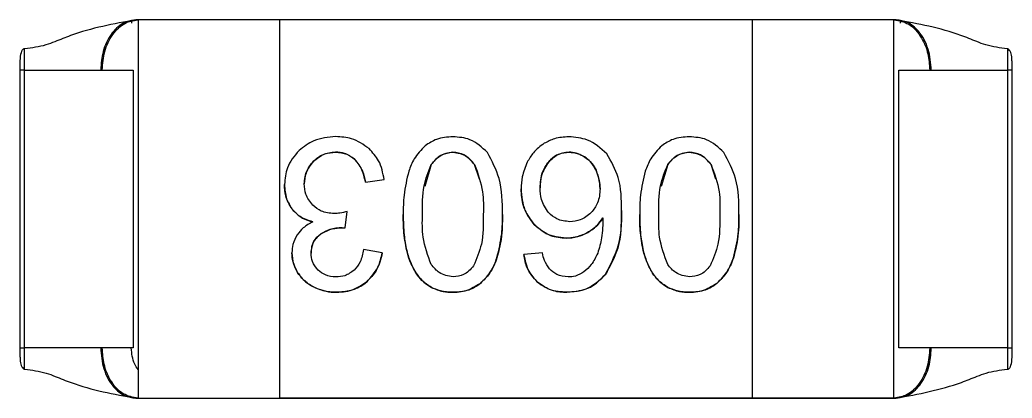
# Model space of a CAD drawing. Header units: millimetres. Extents: x 5 to 292, y 5 to 205.
# Drawn here: x 64.814 to 66.915, y 115.082 to 115.882 of the extents above; entities that cross this region are included whole.
import ezdxf

# ---------------------------------------------------------------- set-up
doc = ezdxf.new("R2010")
doc.units = ezdxf.units.MM

msp = doc.modelspace()

# ---------------------------------------------------------------- linework, layer by layer
at = {"color": 7, "linetype": 'Continuous', "lineweight": 25}
for p, q in [((65.0516, 115.8755), (65.0508, 115.8806)), ((65.3646, 115.8824), (65.0646, 115.8824)), ((65.0646, 115.8824), (65.0646, 115.0824)), ((65.3646, 115.0824), (65.3646, 115.8824)), ((66.3646, 115.8824), (65.3646, 115.8824)), ((66.6646, 115.8824), (66.3646, 115.8824)), ((66.3646, 115.8824), (66.3646, 115.0824)), ((66.6646, 115.0824), (66.6646, 115.8824)), ((66.6784, 115.8806), (66.6775, 115.8756)), ((64.8146, 115.7763), (64.8146, 115.1885)), ((64.8246, 115.1885), (64.8246, 115.7763)), ((64.9857, 115.7763), (64.9888, 115.7763)), ((65.0546, 115.7763), (65.0546, 115.1885)), ((66.6746, 115.1885), (66.6746, 115.7763)), ((66.7403, 115.7763), (66.7435, 115.7763)), ((66.9046, 115.7763), (66.9046, 115.1885)), ((66.9146, 115.1885), (66.9146, 115.7763)), ((65.6851, 115.5762), (65.6715, 115.53)), ((65.7872, 115.5453), (65.7768, 115.5764)), ((66.1857, 115.5762), (66.172, 115.53)), ((66.2877, 115.5453), (66.2773, 115.5764)), ((65.546, 115.5393), (65.5855, 115.5446)), ((65.5031, 115.4424), (65.5075, 115.4771)), ((65.5815, 115.3897), (65.542, 115.3967)), ((65.9204, 115.3895), (65.881, 115.3864)), ((64.9888, 115.1885), (64.9857, 115.1885)), ((66.7435, 115.1885), (66.7403, 115.1885)), ((65.0599, 115.0824), (65.0646, 115.0824)), ((65.0646, 115.0824), (65.0646, 115.0824)), ((65.0646, 115.0824), (65.3646, 115.0824)), ((65.0646, 115.0824), (65.3646, 115.0824)), ((65.3646, 115.0824), (65.3646, 115.0824)), ((65.3646, 115.0824), (66.3646, 115.0824)), ((66.3646, 115.0824), (65.3646, 115.0824)), ((66.3646, 115.0824), (66.6646, 115.0824)), ((66.6646, 115.0824), (66.3646, 115.0824)), ((66.3646, 115.0824), (66.3646, 115.0824)), ((66.6646, 115.0824), (66.6692, 115.0824)), ((66.6646, 115.0824), (66.6646, 115.0824))]:
    msp.add_line(p, q, dxfattribs=at)
for points, knots in [([(65.0599, 115.8824), (65.0131, 115.8739), (64.9545, 115.8631), (64.8935, 115.8379), (64.8618, 115.8257), (64.8399, 115.8231), (64.8248, 115.8213)], [0, 0, 0, 0, 0.583174, 0.729951, 0.812889, 1, 1, 1, 1]), ([(65.0599, 115.8824), (65.0506, 115.881), (65.0362, 115.8789), (65.019, 115.8655), (65.007, 115.8519), (64.9975, 115.8349), (64.9882, 115.8102), (64.9867, 115.7897), (64.9857, 115.7763)], [0, 0, 0, 0, 0.239461, 0.368438, 0.499927, 0.631626, 0.760547, 1, 1, 1, 1]), ([(64.9888, 115.7763), (64.9899, 115.7897), (64.9914, 115.8102), (65.0009, 115.8349), (65.0106, 115.8519), (65.0228, 115.8655), (65.0404, 115.8789), (65.055, 115.881), (65.0646, 115.8824)], [0, 0, 0, 0, 0.239453, 0.368374, 0.500073, 0.631562, 0.760539, 1, 1, 1, 1]), ([(65.0646, 115.8824), (65.0637, 115.8824), (65.0622, 115.8824), (65.0606, 115.8824), (65.0599, 115.8824)], [0, 0, 0, 0, 0.56, 1, 1, 1, 1]), ([(66.6646, 115.8824), (66.6753, 115.8805), (66.6976, 115.8766), (66.723, 115.848), (66.7378, 115.8123), (66.7395, 115.788), (66.7403, 115.7763)], [0, 0, 0, 0, 0.270263, 0.562341, 0.78969, 1, 1, 1, 1]), ([(66.6692, 115.8824), (66.6683, 115.8824), (66.6668, 115.8824), (66.6652, 115.8824), (66.6646, 115.8824)], [0, 0, 0, 0, 0.56, 1, 1, 1, 1]), ([(66.7435, 115.7763), (66.7422, 115.7914), (66.7394, 115.8226), (66.7194, 115.8582), (66.6944, 115.879), (66.6774, 115.8813), (66.6692, 115.8824)], [0, 0, 0, 0, 0.270191, 0.562378, 0.789736, 1, 1, 1, 1]), ([(66.9044, 115.8213), (66.889, 115.8232), (66.8668, 115.8258), (66.8349, 115.8383), (66.7741, 115.8633), (66.7157, 115.8739), (66.6692, 115.8824)], [0, 0, 0, 0, 0.189709, 0.273153, 0.421313, 1, 1, 1, 1]), ([(64.8246, 115.8213), (64.8239, 115.8212), (64.8226, 115.8209), (64.8209, 115.8197), (64.8194, 115.8181), (64.8163, 115.8124), (64.8144, 115.798), (64.8145, 115.7848), (64.8146, 115.7763)], [0, 0, 0, 0, 0.039855, 0.0806205, 0.1256457, 0.1774603, 0.4769581, 1, 1, 1, 1]), ([(64.8246, 115.7763), (64.8246, 115.7841), (64.8246, 115.7996), (64.8246, 115.8141), (64.8246, 115.8213)], [0, 0, 0, 0, 0.49999, 1, 1, 1, 1]), ([(66.9046, 115.8213), (66.9046, 115.8141), (66.9046, 115.7996), (66.9046, 115.7841), (66.9046, 115.7763)], [0, 0, 0, 0, 0.50001, 1, 1, 1, 1]), ([(66.9146, 115.7763), (66.9146, 115.7823), (66.9145, 115.7916), (66.9139, 115.805), (66.9121, 115.814), (66.9085, 115.8191), (66.9063, 115.8207), (66.9052, 115.8211), (66.9046, 115.8213)], [0, 0, 0, 0, 0.367392, 0.580228, 0.833727, 0.922723, 0.961906, 1, 1, 1, 1]), ([(64.8248, 115.7763), (64.8396, 115.7763), (64.8693, 115.7763), (64.912, 115.7763), (64.952, 115.7763), (64.9745, 115.7763), (64.9857, 115.7763)], [0, 0, 0, 0, 0.249877, 0.499926, 0.750009, 1, 1, 1, 1]), ([(64.9888, 115.7763), (64.9986, 115.7763), (65.0182, 115.7763), (65.0384, 115.7763), (65.052, 115.7763), (65.0537, 115.7763), (65.0546, 115.7763)], [0, 0, 0, 0, 0.249991, 0.500075, 0.750123, 1, 1, 1, 1]), ([(66.6746, 115.7763), (66.6754, 115.7763), (66.6772, 115.7763), (66.6907, 115.7763), (66.711, 115.7763), (66.7305, 115.7763), (66.7403, 115.7763)], [0, 0, 0, 0, 0.249877, 0.499926, 0.750009, 1, 1, 1, 1]), ([(66.7435, 115.7763), (66.7547, 115.7763), (66.7771, 115.7763), (66.8171, 115.7763), (66.8598, 115.7763), (66.8895, 115.7763), (66.9044, 115.7763)], [0, 0, 0, 0, 0.249991, 0.500074, 0.750123, 1, 1, 1, 1]), ([(65.4831, 115.6354), (65.467, 115.634), (65.4381, 115.6316), (65.4154, 115.6139), (65.4053, 115.606)], [0, 0, 0, 0, 0.558278, 1, 1, 1, 1]), ([(65.5535, 115.6101), (65.5417, 115.6184), (65.5203, 115.6333), (65.4945, 115.6347), (65.4831, 115.6354)], [0, 0, 0, 0, 0.557387, 1, 1, 1, 1]), ([(65.6724, 115.6161), (65.6639, 115.6074), (65.6486, 115.5917), (65.6409, 115.5713), (65.6376, 115.5623)], [0, 0, 0, 0, 0.558322, 1, 1, 1, 1]), ([(65.731, 115.6351), (65.7191, 115.6344), (65.6978, 115.633), (65.6802, 115.6213), (65.6724, 115.6161)], [0, 0, 0, 0, 0.558877, 1, 1, 1, 1]), ([(65.8041, 115.6017), (65.7926, 115.6126), (65.7718, 115.6323), (65.7435, 115.6342), (65.731, 115.6351)], [0, 0, 0, 0, 0.55614, 1, 1, 1, 1]), ([(65.9243, 115.6213), (65.9161, 115.6152), (65.9013, 115.6043), (65.8924, 115.5884), (65.8884, 115.5814)], [0, 0, 0, 0, 0.558596, 1, 1, 1, 1]), ([(65.9762, 115.6351), (65.966, 115.6345), (65.9477, 115.6333), (65.9315, 115.625), (65.9243, 115.6213)], [0, 0, 0, 0, 0.559085, 1, 1, 1, 1]), ([(66.0568, 115.5988), (66.0439, 115.6105), (66.0208, 115.6316), (65.9899, 115.634), (65.9762, 115.6351)], [0, 0, 0, 0, 0.556855, 1, 1, 1, 1]), ([(66.1729, 115.6161), (66.1644, 115.6074), (66.1491, 115.5917), (66.1415, 115.5713), (66.1381, 115.5623)], [0, 0, 0, 0, 0.558322, 1, 1, 1, 1]), ([(66.2315, 115.6351), (66.2196, 115.6344), (66.1984, 115.633), (66.1807, 115.6213), (66.1729, 115.6161)], [0, 0, 0, 0, 0.558877, 1, 1, 1, 1]), ([(66.3047, 115.6017), (66.2931, 115.6126), (66.2723, 115.6323), (66.244, 115.6342), (66.2315, 115.6351)], [0, 0, 0, 0, 0.5561399, 1, 1, 1, 1]), ([(65.4053, 115.606), (65.3955, 115.5944), (65.3779, 115.5735), (65.3756, 115.5465), (65.3746, 115.5345)], [0, 0, 0, 0, 0.557484, 1, 1, 1, 1]), ([(65.4358, 115.5833), (65.4435, 115.5895), (65.4574, 115.6007), (65.4751, 115.602), (65.4829, 115.6026)], [0, 0, 0, 0, 0.557451, 1, 1, 1, 1]), ([(65.4829, 115.6026), (65.473, 115.6016), (65.4553, 115.5998), (65.4417, 115.5883), (65.4358, 115.5833)], [0, 0, 0, 0, 0.557708, 1, 1, 1, 1]), ([(65.4829, 115.6026), (65.4911, 115.6019), (65.5059, 115.6006), (65.5176, 115.5917), (65.5228, 115.5878)], [0, 0, 0, 0, 0.558206, 1, 1, 1, 1]), ([(65.5228, 115.5878), (65.5161, 115.5926), (65.5041, 115.6012), (65.4894, 115.6022), (65.4829, 115.6026)], [0, 0, 0, 0, 0.557615, 1, 1, 1, 1]), ([(65.5855, 115.5446), (65.5829, 115.5585), (65.5782, 115.5834), (65.5611, 115.6019), (65.5535, 115.6101)], [0, 0, 0, 0, 0.558222, 1, 1, 1, 1]), ([(65.6851, 115.5762), (65.6919, 115.5844), (65.7041, 115.5989), (65.7227, 115.6015), (65.731, 115.6026)], [0, 0, 0, 0, 0.557861, 1, 1, 1, 1]), ([(65.731, 115.6026), (65.7206, 115.6008), (65.702, 115.5975), (65.6903, 115.5828), (65.6851, 115.5762)], [0, 0, 0, 0, 0.554884, 1, 1, 1, 1]), ([(65.731, 115.6026), (65.7413, 115.6008), (65.7599, 115.5976), (65.7716, 115.5829), (65.7768, 115.5764)], [0, 0, 0, 0, 0.55493, 1, 1, 1, 1]), ([(65.7768, 115.5764), (65.77, 115.5844), (65.7578, 115.5989), (65.7392, 115.6015), (65.731, 115.6026)], [0, 0, 0, 0, 0.5578438, 1, 1, 1, 1]), ([(65.836, 115.4708), (65.8357, 115.4967), (65.8353, 115.5431), (65.8137, 115.5838), (65.8041, 115.6017)], [0, 0, 0, 0, 0.560387, 1, 1, 1, 1]), ([(65.9338, 115.5824), (65.9406, 115.5888), (65.9529, 115.6002), (65.9695, 115.6019), (65.9768, 115.6026)], [0, 0, 0, 0, 0.557723, 1, 1, 1, 1]), ([(65.9768, 115.6026), (65.9676, 115.6014), (65.951, 115.5992), (65.939, 115.5876), (65.9338, 115.5824)], [0, 0, 0, 0, 0.556707, 1, 1, 1, 1]), ([(65.9768, 115.6026), (65.9833, 115.602), (65.9949, 115.601), (66.0051, 115.5953), (66.0096, 115.5928)], [0, 0, 0, 0, 0.558638, 1, 1, 1, 1]), ([(66.0096, 115.5928), (66.0038, 115.5959), (65.9935, 115.6014), (65.9819, 115.6023), (65.9768, 115.6026)], [0, 0, 0, 0, 0.559004, 1, 1, 1, 1]), ([(66.088, 115.4789), (66.0878, 115.5029), (66.0873, 115.5456), (66.0661, 115.5825), (66.0568, 115.5988)], [0, 0, 0, 0, 0.560405, 1, 1, 1, 1]), ([(66.1857, 115.5762), (66.1925, 115.5844), (66.2047, 115.5989), (66.2233, 115.6015), (66.2315, 115.6026)], [0, 0, 0, 0, 0.5578609, 1, 1, 1, 1]), ([(66.2315, 115.6026), (66.2211, 115.6008), (66.2025, 115.5975), (66.1909, 115.5828), (66.1857, 115.5762)], [0, 0, 0, 0, 0.5548838, 1, 1, 1, 1]), ([(66.2315, 115.6026), (66.2418, 115.6008), (66.2605, 115.5976), (66.2721, 115.5829), (66.2773, 115.5764)], [0, 0, 0, 0, 0.5549298, 1, 1, 1, 1]), ([(66.2773, 115.5764), (66.2705, 115.5844), (66.2583, 115.5989), (66.2397, 115.6015), (66.2315, 115.6026)], [0, 0, 0, 0, 0.557844, 1, 1, 1, 1]), ([(66.3365, 115.4708), (66.3363, 115.4967), (66.3358, 115.5431), (66.3142, 115.5838), (66.3047, 115.6017)], [0, 0, 0, 0, 0.560387, 1, 1, 1, 1]), ([(65.4165, 115.5354), (65.4175, 115.5454), (65.4192, 115.5634), (65.4307, 115.5772), (65.4358, 115.5833)], [0, 0, 0, 0, 0.557873, 1, 1, 1, 1]), ([(65.4358, 115.5833), (65.4295, 115.5754), (65.4184, 115.5612), (65.4171, 115.5433), (65.4165, 115.5354)], [0, 0, 0, 0, 0.557365, 1, 1, 1, 1]), ([(65.5228, 115.5878), (65.5291, 115.5797), (65.5404, 115.5652), (65.5443, 115.5473), (65.546, 115.5393)], [0, 0, 0, 0, 0.557257, 1, 1, 1, 1]), ([(65.546, 115.5393), (65.5437, 115.5494), (65.5396, 115.5674), (65.5279, 115.5815), (65.5228, 115.5878)], [0, 0, 0, 0, 0.559958, 1, 1, 1, 1]), ([(65.6666, 115.4708), (65.6663, 115.4912), (65.6657, 115.5277), (65.6792, 115.5614), (65.6851, 115.5762)], [0, 0, 0, 0, 0.560913, 1, 1, 1, 1]), ([(65.7768, 115.5764), (65.7839, 115.5573), (65.7966, 115.5232), (65.7957, 115.4869), (65.7953, 115.4708)], [0, 0, 0, 0, 0.557129, 1, 1, 1, 1]), ([(65.8884, 115.5814), (65.8842, 115.5713), (65.8766, 115.5532), (65.8757, 115.5337), (65.8753, 115.525)], [0, 0, 0, 0, 0.559124, 1, 1, 1, 1]), ([(65.9158, 115.5275), (65.9164, 115.5387), (65.9174, 115.5587), (65.9288, 115.5752), (65.9338, 115.5824)], [0, 0, 0, 0, 0.559132, 1, 1, 1, 1]), ([(65.9338, 115.5824), (65.9277, 115.573), (65.9168, 115.5562), (65.9161, 115.5363), (65.9158, 115.5275)], [0, 0, 0, 0, 0.556906, 1, 1, 1, 1]), ([(66.0096, 115.5928), (66.0152, 115.5885), (66.0253, 115.5807), (66.0312, 115.5694), (66.0339, 115.5644)], [0, 0, 0, 0, 0.558451, 1, 1, 1, 1]), ([(66.0339, 115.5644), (66.0304, 115.5707), (66.0243, 115.5819), (66.0141, 115.5895), (66.0096, 115.5928)], [0, 0, 0, 0, 0.559059, 1, 1, 1, 1]), ([(66.1671, 115.4708), (66.1668, 115.4912), (66.1662, 115.5277), (66.1797, 115.5614), (66.1857, 115.5762)], [0, 0, 0, 0, 0.560913, 1, 1, 1, 1]), ([(66.2773, 115.5764), (66.2844, 115.5573), (66.2972, 115.5232), (66.2963, 115.4869), (66.2959, 115.4708)], [0, 0, 0, 0, 0.5571287, 1, 1, 1, 1]), ([(65.6376, 115.5623), (65.6335, 115.5455), (65.6263, 115.5153), (65.626, 115.4844), (65.6259, 115.4708)], [0, 0, 0, 0, 0.559331, 1, 1, 1, 1]), ([(66.0339, 115.5644), (66.0366, 115.5573), (66.0416, 115.5447), (66.0422, 115.5312), (66.0425, 115.5253)], [0, 0, 0, 0, 0.5593073, 1, 1, 1, 1]), ([(66.0425, 115.5253), (66.0421, 115.5328), (66.0412, 115.5464), (66.0361, 115.5589), (66.0339, 115.5644)], [0, 0, 0, 0, 0.559284, 1, 1, 1, 1]), ([(66.1381, 115.5623), (66.1341, 115.5455), (66.1268, 115.5153), (66.1266, 115.4844), (66.1265, 115.4708)], [0, 0, 0, 0, 0.559331, 1, 1, 1, 1]), ([(65.3746, 115.5345), (65.3752, 115.5241), (65.3763, 115.5054), (65.3861, 115.4895), (65.3904, 115.4825)], [0, 0, 0, 0, 0.559038, 1, 1, 1, 1]), ([(65.3904, 115.4825), (65.3851, 115.4915), (65.3757, 115.5077), (65.3749, 115.5263), (65.3746, 115.5345)], [0, 0, 0, 0, 0.557779, 1, 1, 1, 1]), ([(65.4343, 115.4904), (65.4285, 115.4979), (65.4181, 115.5112), (65.417, 115.528), (65.4165, 115.5354)], [0, 0, 0, 0, 0.557128, 1, 1, 1, 1]), ([(65.8753, 115.525), (65.8765, 115.5095), (65.8787, 115.4816), (65.8956, 115.4595), (65.9031, 115.4498)], [0, 0, 0, 0, 0.558464, 1, 1, 1, 1]), ([(65.9031, 115.4498), (65.8939, 115.4624), (65.8775, 115.485), (65.876, 115.5128), (65.8753, 115.525)], [0, 0, 0, 0, 0.557071, 1, 1, 1, 1]), ([(65.9335, 115.4748), (65.9275, 115.4838), (65.9168, 115.4998), (65.9161, 115.519), (65.9158, 115.5275)], [0, 0, 0, 0, 0.556751, 1, 1, 1, 1]), ([(66.0425, 115.5253), (66.0418, 115.5148), (66.0404, 115.4961), (66.0289, 115.4813), (66.0239, 115.4748)], [0, 0, 0, 0, 0.558512, 1, 1, 1, 1]), ([(65.4796, 115.4728), (65.4701, 115.4736), (65.4532, 115.4751), (65.4401, 115.4857), (65.4343, 115.4904)], [0, 0, 0, 0, 0.55812, 1, 1, 1, 1]), ([(65.3904, 115.4825), (65.3974, 115.4753), (65.4099, 115.4623), (65.4271, 115.4574), (65.4348, 115.4552)], [0, 0, 0, 0, 0.557694, 1, 1, 1, 1]), ([(65.4348, 115.4552), (65.4251, 115.4582), (65.4079, 115.4635), (65.3958, 115.4767), (65.3904, 115.4825)], [0, 0, 0, 0, 0.558645, 1, 1, 1, 1]), ([(65.5075, 115.4771), (65.5024, 115.4759), (65.4932, 115.4736), (65.4837, 115.473), (65.4796, 115.4728)], [0, 0, 0, 0, 0.559977, 1, 1, 1, 1]), ([(65.6259, 115.4708), (65.6261, 115.4564), (65.6263, 115.4308), (65.6311, 115.4057), (65.6332, 115.3946)], [0, 0, 0, 0, 0.560005, 1, 1, 1, 1]), ([(65.6332, 115.3946), (65.6306, 115.4087), (65.6261, 115.4339), (65.626, 115.4595), (65.6259, 115.4708)], [0, 0, 0, 0, 0.559581, 1, 1, 1, 1]), ([(65.6851, 115.3651), (65.678, 115.3841), (65.6653, 115.4183), (65.6662, 115.4547), (65.6666, 115.4708)], [0, 0, 0, 0, 0.557111, 1, 1, 1, 1]), ([(65.7953, 115.4708), (65.7955, 115.4496), (65.7959, 115.4119), (65.7813, 115.3772), (65.7749, 115.362)], [0, 0, 0, 0, 0.560745, 1, 1, 1, 1]), ([(65.8242, 115.3788), (65.8283, 115.3957), (65.8357, 115.426), (65.8359, 115.4571), (65.836, 115.4708)], [0, 0, 0, 0, 0.559316, 1, 1, 1, 1]), ([(65.836, 115.4708), (65.8357, 115.4533), (65.8353, 115.4222), (65.8276, 115.3921), (65.8242, 115.3788)], [0, 0, 0, 0, 0.559971, 1, 1, 1, 1]), ([(65.9784, 115.4556), (65.9689, 115.4566), (65.9518, 115.4584), (65.9391, 115.4698), (65.9335, 115.4748)], [0, 0, 0, 0, 0.557532, 1, 1, 1, 1]), ([(66.0239, 115.4748), (66.0164, 115.4687), (66.0031, 115.4576), (65.986, 115.4562), (65.9784, 115.4556)], [0, 0, 0, 0, 0.5575015, 1, 1, 1, 1]), ([(66.0535, 115.3431), (66.0659, 115.3669), (66.088, 115.4097), (66.088, 115.4576), (66.088, 115.4789)], [0, 0, 0, 0, 0.556607, 1, 1, 1, 1]), ([(66.088, 115.4789), (66.0877, 115.4519), (66.087, 115.4036), (66.0638, 115.3616), (66.0535, 115.3431)], [0, 0, 0, 0, 0.560298, 1, 1, 1, 1]), ([(66.1265, 115.4708), (66.1266, 115.4564), (66.1268, 115.4308), (66.1316, 115.4057), (66.1337, 115.3946)], [0, 0, 0, 0, 0.560005, 1, 1, 1, 1]), ([(66.1337, 115.3946), (66.1312, 115.4087), (66.1266, 115.4339), (66.1265, 115.4595), (66.1265, 115.4708)], [0, 0, 0, 0, 0.559581, 1, 1, 1, 1]), ([(66.1857, 115.3651), (66.1786, 115.3841), (66.1658, 115.4183), (66.1667, 115.4547), (66.1671, 115.4708)], [0, 0, 0, 0, 0.557111, 1, 1, 1, 1]), ([(66.2959, 115.4708), (66.2961, 115.4496), (66.2964, 115.4119), (66.2818, 115.3772), (66.2754, 115.362)], [0, 0, 0, 0, 0.560745, 1, 1, 1, 1]), ([(66.3248, 115.3788), (66.3289, 115.3957), (66.3362, 115.426), (66.3364, 115.4571), (66.3365, 115.4708)], [0, 0, 0, 0, 0.559316, 1, 1, 1, 1]), ([(66.3365, 115.4708), (66.3363, 115.4533), (66.3359, 115.4222), (66.3282, 115.3921), (66.3248, 115.3788)], [0, 0, 0, 0, 0.559971, 1, 1, 1, 1]), ([(65.4348, 115.4552), (65.4275, 115.4514), (65.4146, 115.4445), (65.4056, 115.433), (65.4016, 115.4279)], [0, 0, 0, 0, 0.559253, 1, 1, 1, 1]), ([(65.9031, 115.4498), (65.9141, 115.4405), (65.9337, 115.4239), (65.9592, 115.4217), (65.9705, 115.4207)], [0, 0, 0, 0, 0.557548, 1, 1, 1, 1]), ([(65.9705, 115.4207), (65.9562, 115.4223), (65.9306, 115.4252), (65.9116, 115.4422), (65.9031, 115.4498)], [0, 0, 0, 0, 0.55734, 1, 1, 1, 1]), ([(66.0137, 115.4312), (66.0214, 115.436), (66.0351, 115.4446), (66.0445, 115.4577), (66.0487, 115.4635)], [0, 0, 0, 0, 0.558753, 1, 1, 1, 1]), ([(66.0487, 115.4635), (66.0433, 115.4563), (66.0337, 115.4432), (66.0198, 115.4349), (66.0137, 115.4312)], [0, 0, 0, 0, 0.559248, 1, 1, 1, 1]), ([(66.0487, 115.4635), (66.0484, 115.4493), (66.0479, 115.424), (66.0407, 115.3997), (66.0375, 115.389)], [0, 0, 0, 0, 0.560059, 1, 1, 1, 1]), ([(65.4016, 115.4279), (65.398, 115.4213), (65.3915, 115.4093), (65.3907, 115.3959), (65.3904, 115.3899)], [0, 0, 0, 0, 0.55868, 1, 1, 1, 1]), ([(65.431, 115.389), (65.4319, 115.3981), (65.4335, 115.4145), (65.4458, 115.425), (65.4512, 115.4297)], [0, 0, 0, 0, 0.557306, 1, 1, 1, 1]), ([(65.4512, 115.4297), (65.4446, 115.4235), (65.4325, 115.4124), (65.4315, 115.3962), (65.431, 115.389)], [0, 0, 0, 0, 0.554781, 1, 1, 1, 1]), ([(65.4512, 115.4297), (65.4592, 115.4339), (65.4735, 115.4416), (65.4896, 115.4425), (65.4967, 115.4429)], [0, 0, 0, 0, 0.558613, 1, 1, 1, 1]), ([(65.4967, 115.4429), (65.4877, 115.4422), (65.4716, 115.441), (65.4575, 115.4332), (65.4512, 115.4297)], [0, 0, 0, 0, 0.558865, 1, 1, 1, 1]), ([(65.4967, 115.4429), (65.4979, 115.4428), (65.5001, 115.4428), (65.5022, 115.4425), (65.5031, 115.4424)], [0, 0, 0, 0, 0.5599195, 1, 1, 1, 1]), ([(65.9705, 115.4207), (65.9789, 115.4213), (65.994, 115.4223), (66.0077, 115.4285), (66.0137, 115.4312)], [0, 0, 0, 0, 0.559124, 1, 1, 1, 1]), ([(66.0137, 115.4312), (66.006, 115.4279), (65.9921, 115.4219), (65.9771, 115.421), (65.9705, 115.4207)], [0, 0, 0, 0, 0.559211, 1, 1, 1, 1]), ([(65.3904, 115.3899), (65.391, 115.3817), (65.3922, 115.3671), (65.3991, 115.3541), (65.4021, 115.3484)], [0, 0, 0, 0, 0.558809, 1, 1, 1, 1]), ([(65.4021, 115.3484), (65.3984, 115.3557), (65.3917, 115.3688), (65.3908, 115.3835), (65.3904, 115.3899)], [0, 0, 0, 0, 0.558988, 1, 1, 1, 1]), ([(65.4458, 115.353), (65.441, 115.3589), (65.4324, 115.3695), (65.4315, 115.3831), (65.431, 115.389)], [0, 0, 0, 0, 0.557163, 1, 1, 1, 1]), ([(65.542, 115.3967), (65.5403, 115.3877), (65.5372, 115.3715), (65.5268, 115.3588), (65.5222, 115.3532)], [0, 0, 0, 0, 0.559565, 1, 1, 1, 1]), ([(65.5486, 115.3281), (65.5576, 115.338), (65.5739, 115.3559), (65.5792, 115.3793), (65.5815, 115.3897)], [0, 0, 0, 0, 0.557511, 1, 1, 1, 1]), ([(65.5815, 115.3897), (65.5783, 115.3766), (65.5725, 115.3531), (65.5559, 115.3357), (65.5486, 115.3281)], [0, 0, 0, 0, 0.558943, 1, 1, 1, 1]), ([(65.6332, 115.3946), (65.6359, 115.3853), (65.6407, 115.3685), (65.6494, 115.3534), (65.6532, 115.3467)], [0, 0, 0, 0, 0.559794, 1, 1, 1, 1]), ([(65.6532, 115.3467), (65.6484, 115.3553), (65.6399, 115.3705), (65.6352, 115.3872), (65.6332, 115.3946)], [0, 0, 0, 0, 0.55945, 1, 1, 1, 1]), ([(65.881, 115.3864), (65.8835, 115.3739), (65.888, 115.3515), (65.9034, 115.3349), (65.9101, 115.3275)], [0, 0, 0, 0, 0.558728, 1, 1, 1, 1]), ([(65.9101, 115.3275), (65.9018, 115.3371), (65.8868, 115.3542), (65.8828, 115.3765), (65.881, 115.3864)], [0, 0, 0, 0, 0.5573, 1, 1, 1, 1]), ([(65.9353, 115.3556), (65.9314, 115.3615), (65.9244, 115.3719), (65.9216, 115.3841), (65.9204, 115.3895)], [0, 0, 0, 0, 0.558129, 1, 1, 1, 1]), ([(66.0375, 115.389), (66.0335, 115.3805), (66.0263, 115.3652), (66.0136, 115.3541), (66.008, 115.3493)], [0, 0, 0, 0, 0.559371, 1, 1, 1, 1]), ([(66.1337, 115.3946), (66.1364, 115.3853), (66.1412, 115.3685), (66.1499, 115.3534), (66.1537, 115.3467)], [0, 0, 0, 0, 0.559794, 1, 1, 1, 1]), ([(66.1537, 115.3467), (66.149, 115.3553), (66.1404, 115.3705), (66.1358, 115.3872), (66.1337, 115.3946)], [0, 0, 0, 0, 0.55945, 1, 1, 1, 1]), ([(65.7314, 115.3389), (65.721, 115.3407), (65.7022, 115.3439), (65.6904, 115.3585), (65.6851, 115.3651)], [0, 0, 0, 0, 0.555102, 1, 1, 1, 1]), ([(65.7893, 115.3251), (65.7979, 115.3338), (65.8132, 115.3494), (65.8208, 115.3698), (65.8242, 115.3788)], [0, 0, 0, 0, 0.558315, 1, 1, 1, 1]), ([(65.8242, 115.3788), (65.8198, 115.3674), (65.8117, 115.3471), (65.7962, 115.3318), (65.7893, 115.3251)], [0, 0, 0, 0, 0.559357, 1, 1, 1, 1]), ([(66.2319, 115.3389), (66.2215, 115.3407), (66.2028, 115.3439), (66.1909, 115.3585), (66.1857, 115.3651)], [0, 0, 0, 0, 0.5551022, 1, 1, 1, 1]), ([(66.2898, 115.3251), (66.2984, 115.3338), (66.3137, 115.3494), (66.3214, 115.3698), (66.3248, 115.3788)], [0, 0, 0, 0, 0.558315, 1, 1, 1, 1]), ([(66.3248, 115.3788), (66.3203, 115.3674), (66.3123, 115.3471), (66.2967, 115.3318), (66.2898, 115.3251)], [0, 0, 0, 0, 0.559357, 1, 1, 1, 1]), ([(65.4021, 115.3484), (65.4073, 115.3413), (65.4166, 115.3287), (65.4301, 115.3209), (65.4361, 115.3175)], [0, 0, 0, 0, 0.558608, 1, 1, 1, 1]), ([(65.4361, 115.3175), (65.4286, 115.322), (65.4151, 115.33), (65.4061, 115.3428), (65.4021, 115.3484)], [0, 0, 0, 0, 0.5590533, 1, 1, 1, 1]), ([(65.4838, 115.3387), (65.4759, 115.3393), (65.4617, 115.3405), (65.4507, 115.3492), (65.4458, 115.353)], [0, 0, 0, 0, 0.558379, 1, 1, 1, 1]), ([(65.5222, 115.3532), (65.5158, 115.3485), (65.5043, 115.34), (65.4901, 115.3391), (65.4838, 115.3387)], [0, 0, 0, 0, 0.557354, 1, 1, 1, 1]), ([(65.6532, 115.3467), (65.6582, 115.34), (65.6671, 115.3279), (65.6799, 115.3201), (65.6855, 115.3166)], [0, 0, 0, 0, 0.559158, 1, 1, 1, 1]), ([(65.6855, 115.3166), (65.6784, 115.3212), (65.6658, 115.3292), (65.657, 115.3414), (65.6532, 115.3467)], [0, 0, 0, 0, 0.558929, 1, 1, 1, 1]), ([(65.7749, 115.362), (65.7683, 115.3547), (65.7565, 115.3415), (65.7391, 115.3397), (65.7314, 115.3389)], [0, 0, 0, 0, 0.556637, 1, 1, 1, 1]), ([(65.9749, 115.3387), (65.9665, 115.3396), (65.9515, 115.3413), (65.9403, 115.3512), (65.9353, 115.3556)], [0, 0, 0, 0, 0.55747, 1, 1, 1, 1]), ([(65.9724, 115.3062), (65.99, 115.308), (66.0214, 115.3112), (66.0437, 115.3333), (66.0535, 115.3431)], [0, 0, 0, 0, 0.557391, 1, 1, 1, 1]), ([(66.0535, 115.3431), (66.0407, 115.3311), (66.0176, 115.3095), (65.9863, 115.3072), (65.9724, 115.3062)], [0, 0, 0, 0, 0.556389, 1, 1, 1, 1]), ([(66.008, 115.3493), (66.0023, 115.3458), (65.992, 115.3397), (65.9801, 115.339), (65.9749, 115.3387)], [0, 0, 0, 0, 0.558251, 1, 1, 1, 1]), ([(66.1537, 115.3467), (66.1587, 115.34), (66.1677, 115.3279), (66.1804, 115.3201), (66.186, 115.3166)], [0, 0, 0, 0, 0.559158, 1, 1, 1, 1]), ([(66.186, 115.3166), (66.1789, 115.3212), (66.1663, 115.3292), (66.1576, 115.3414), (66.1537, 115.3467)], [0, 0, 0, 0, 0.558929, 1, 1, 1, 1]), ([(66.2754, 115.362), (66.2689, 115.3547), (66.2571, 115.3415), (66.2397, 115.3397), (66.2319, 115.3389)], [0, 0, 0, 0, 0.5566373, 1, 1, 1, 1]), ([(65.4846, 115.3062), (65.4977, 115.3072), (65.521, 115.3089), (65.5402, 115.3222), (65.5486, 115.3281)], [0, 0, 0, 0, 0.558637, 1, 1, 1, 1]), ([(65.5486, 115.3281), (65.5377, 115.3209), (65.5182, 115.308), (65.4949, 115.3067), (65.4846, 115.3062)], [0, 0, 0, 0, 0.557574, 1, 1, 1, 1]), ([(65.731, 115.3062), (65.7428, 115.307), (65.7639, 115.3084), (65.7815, 115.32), (65.7893, 115.3251)], [0, 0, 0, 0, 0.55887, 1, 1, 1, 1]), ([(65.7893, 115.3251), (65.7793, 115.3188), (65.7613, 115.3076), (65.7403, 115.3066), (65.731, 115.3062)], [0, 0, 0, 0, 0.557591, 1, 1, 1, 1]), ([(65.9101, 115.3275), (65.9207, 115.3204), (65.9397, 115.3078), (65.9624, 115.3067), (65.9724, 115.3062)], [0, 0, 0, 0, 0.557302, 1, 1, 1, 1]), ([(65.9724, 115.3062), (65.9597, 115.3071), (65.9369, 115.3086), (65.9183, 115.3217), (65.9101, 115.3275)], [0, 0, 0, 0, 0.558751, 1, 1, 1, 1]), ([(66.2315, 115.3062), (66.2433, 115.307), (66.2645, 115.3084), (66.2821, 115.32), (66.2898, 115.3251)], [0, 0, 0, 0, 0.55887, 1, 1, 1, 1]), ([(66.2898, 115.3251), (66.2798, 115.3188), (66.2619, 115.3076), (66.2408, 115.3066), (66.2315, 115.3062)], [0, 0, 0, 0, 0.557591, 1, 1, 1, 1]), ([(65.4361, 115.3175), (65.4448, 115.3139), (65.4604, 115.3073), (65.4772, 115.3065), (65.4846, 115.3062)], [0, 0, 0, 0, 0.5590703, 1, 1, 1, 1]), ([(65.4846, 115.3062), (65.4752, 115.3068), (65.4583, 115.3078), (65.4429, 115.3145), (65.4361, 115.3175)], [0, 0, 0, 0, 0.559271, 1, 1, 1, 1]), ([(65.6855, 115.3166), (65.6936, 115.3132), (65.7082, 115.307), (65.724, 115.3064), (65.731, 115.3062)], [0, 0, 0, 0, 0.558813, 1, 1, 1, 1]), ([(65.731, 115.3062), (65.7221, 115.3066), (65.7063, 115.3074), (65.6918, 115.3138), (65.6855, 115.3166)], [0, 0, 0, 0, 0.55941, 1, 1, 1, 1]), ([(66.186, 115.3166), (66.1942, 115.3132), (66.2087, 115.307), (66.2245, 115.3064), (66.2315, 115.3062)], [0, 0, 0, 0, 0.558813, 1, 1, 1, 1]), ([(66.2315, 115.3062), (66.2226, 115.3066), (66.2068, 115.3074), (66.1924, 115.3138), (66.186, 115.3166)], [0, 0, 0, 0, 0.55941, 1, 1, 1, 1]), ([(64.8146, 115.1885), (64.8146, 115.1825), (64.8146, 115.1732), (64.8152, 115.1598), (64.817, 115.1508), (64.8206, 115.1457), (64.8228, 115.1441), (64.824, 115.1437), (64.8246, 115.1435)], [0, 0, 0, 0, 0.36739, 0.580229, 0.83373, 0.922725, 0.961907, 1, 1, 1, 1]), ([(64.8246, 115.1435), (64.8246, 115.1507), (64.8246, 115.1652), (64.8246, 115.1807), (64.8246, 115.1885)], [0, 0, 0, 0, 0.50001, 1, 1, 1, 1]), ([(64.9857, 115.1885), (64.9745, 115.1885), (64.952, 115.1885), (64.912, 115.1885), (64.8693, 115.1885), (64.8396, 115.1885), (64.8248, 115.1885)], [0, 0, 0, 0, 0.249991, 0.500074, 0.750123, 1, 1, 1, 1]), ([(64.9857, 115.1885), (64.987, 115.1734), (64.9897, 115.1422), (65.0098, 115.1066), (65.0348, 115.0858), (65.0518, 115.0835), (65.0599, 115.0824)], [0, 0, 0, 0, 0.270197, 0.562376, 0.789732, 1, 1, 1, 1]), ([(65.0546, 115.1885), (65.0537, 115.1885), (65.052, 115.1885), (65.0384, 115.1885), (65.0182, 115.1885), (64.9986, 115.1885), (64.9888, 115.1885)], [0, 0, 0, 0, 0.249877, 0.499926, 0.750009, 1, 1, 1, 1]), ([(65.0646, 115.0824), (65.0538, 115.0843), (65.0315, 115.0882), (65.0061, 115.1168), (64.9913, 115.1525), (64.9897, 115.1768), (64.9888, 115.1885)], [0, 0, 0, 0, 0.270266, 0.562339, 0.789685, 1, 1, 1, 1]), ([(65.0646, 115.1427), (65.0621, 115.1465), (65.0531, 115.1603), (65.0514, 115.1766), (65.0502, 115.1885)], [0, 0, 0, 0, 0.277069, 1, 1, 1, 1]), ([(66.7403, 115.1885), (66.7393, 115.1751), (66.7377, 115.1546), (66.7283, 115.1299), (66.7185, 115.1129), (66.7064, 115.0993), (66.6888, 115.086), (66.6741, 115.0838), (66.6646, 115.0824)], [0, 0, 0, 0, 0.23944, 0.368364, 0.500074, 0.631568, 0.760549, 1, 1, 1, 1]), ([(66.6692, 115.0824), (66.6786, 115.0838), (66.6929, 115.086), (66.7102, 115.0993), (66.7221, 115.1129), (66.7317, 115.1299), (66.741, 115.1546), (66.7425, 115.1751), (66.7435, 115.1885)], [0, 0, 0, 0, 0.239451, 0.368432, 0.499926, 0.631636, 0.76056, 1, 1, 1, 1]), ([(66.7403, 115.1885), (66.7305, 115.1885), (66.711, 115.1885), (66.6907, 115.1885), (66.6772, 115.1885), (66.6754, 115.1885), (66.6746, 115.1885)], [0, 0, 0, 0, 0.249991, 0.500075, 0.750123, 1, 1, 1, 1]), ([(66.9044, 115.1885), (66.8895, 115.1885), (66.8598, 115.1885), (66.8171, 115.1885), (66.7771, 115.1885), (66.7547, 115.1885), (66.7435, 115.1885)], [0, 0, 0, 0, 0.2498766, 0.4999257, 0.7500091, 1, 1, 1, 1]), ([(66.9046, 115.1885), (66.9046, 115.1807), (66.9046, 115.1652), (66.9046, 115.1507), (66.9046, 115.1435)], [0, 0, 0, 0, 0.49999, 1, 1, 1, 1]), ([(66.9046, 115.1435), (66.9052, 115.1436), (66.9065, 115.1439), (66.9082, 115.1451), (66.9097, 115.1467), (66.9129, 115.1524), (66.9147, 115.1668), (66.9146, 115.1801), (66.9146, 115.1885)], [0, 0, 0, 0, 0.0398582, 0.0806255, 0.1256515, 0.1774662, 0.4769604, 1, 1, 1, 1]), ([(64.8248, 115.1435), (64.8401, 115.1417), (64.8623, 115.139), (64.8943, 115.1265), (64.9551, 115.1015), (65.0135, 115.0909), (65.0599, 115.0824)], [0, 0, 0, 0, 0.189709, 0.273153, 0.421313, 1, 1, 1, 1]), ([(66.6692, 115.0824), (66.716, 115.091), (66.7747, 115.1017), (66.8357, 115.1269), (66.8673, 115.1391), (66.8892, 115.1417), (66.9044, 115.1435)], [0, 0, 0, 0, 0.5831736, 0.729951, 0.8128889, 1, 1, 1, 1]), ([(65.0599, 115.0824), (65.0608, 115.0824), (65.0624, 115.0824), (65.0639, 115.0824), (65.0646, 115.0824)], [0, 0, 0, 0, 0.5599995, 1, 1, 1, 1]), ([(66.6646, 115.0824), (66.6654, 115.0824), (66.667, 115.0824), (66.6685, 115.0824), (66.6692, 115.0824)], [0, 0, 0, 0, 0.56, 1, 1, 1, 1])]:
    msp.add_open_spline(points, degree=3, knots=knots, dxfattribs=at)
for points in [[(64.8246, 115.7763), (64.8233, 115.7763), (64.8206, 115.7763), (64.8173, 115.7763), (64.815, 115.7763), (64.8147, 115.7763), (64.8146, 115.7763)], [(66.9146, 115.7763), (66.9144, 115.7763), (66.9141, 115.7763), (66.9118, 115.7763), (66.9085, 115.7763), (66.9059, 115.7763), (66.9046, 115.7763)], [(64.8146, 115.1885), (64.8147, 115.1885), (64.815, 115.1885), (64.8173, 115.1885), (64.8206, 115.1885), (64.8233, 115.1885), (64.8246, 115.1885)], [(66.9046, 115.1885), (66.9059, 115.1885), (66.9085, 115.1885), (66.9118, 115.1885), (66.9141, 115.1885), (66.9144, 115.1885), (66.9146, 115.1885)]]:
    msp.add_open_spline(points, degree=3, dxfattribs=at)

doc.saveas('drawing.dxf')
